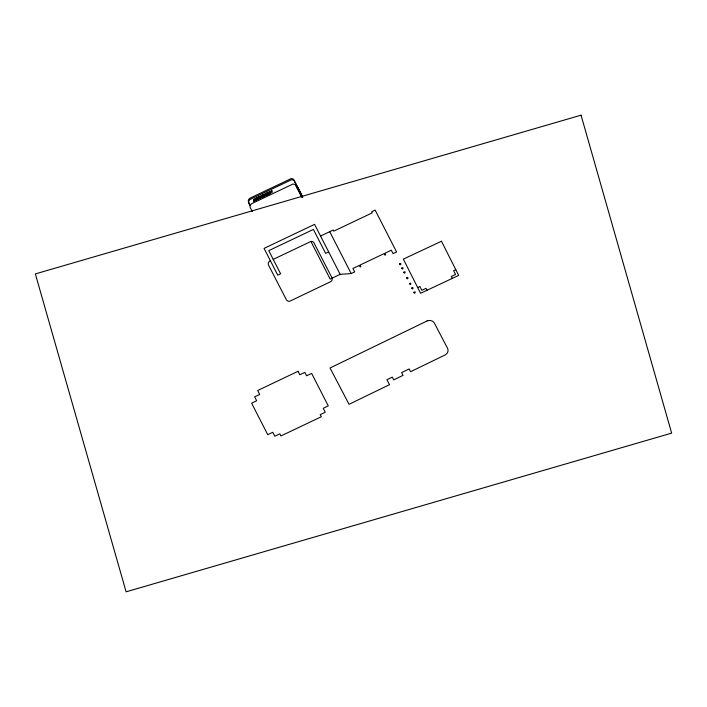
<?xml version="1.0" encoding="UTF-8"?>
<svg xmlns="http://www.w3.org/2000/svg" width="707" height="707" viewBox="0 0 707 707"><rect width="100%" height="100%" fill="white"/><g stroke="black" fill="none" stroke-linecap="round" stroke-linejoin="round"><path stroke-width="1.06" d="M298.743 190.475L299.211 190.819L297.152 187.602L298.557 189.936M300.731 194.513L297.523 187.921L298.699 189.812M260.317 196.97L259.425 197.783L260.565 196.652L258.523 197.297M260.22 197.262L260.636 196.776L258.594 197.421M260.609 197.35L259.08 198.596L260.901 197.209M263.711 196.095C262.562 198.305 260.353 195.141 261.581 197.05C266.274 195.441 260.848 197.138 261.334 197.103M258.568 198.437C257.198 196.573 255.581 199.922 258.276 198.517C254.882 201.009 260.936 197.607 256.888 198.384M256.941 198.473L258.073 197.527L256.597 198.464M263.64 195.963L262.226 196.82L261.528 196.307M260.388 197.103L259.169 197.059L259.522 198.181M257.321 199.268L258.541 198.446M260.591 197.492C259.884 198.42 261.237 197.262 260.096 197.297M261.599 196.44L263.181 195.159L261.192 196.378M263.269 195.035L263.472 195.592L263.331 195.167M257.003 199.604C256.553 199.188 259.831 198.093 256.844 198.773M261.873 195.866L263.216 195.362L261.652 196.122M264.489 195.141C267.29 191.314 274.122 191.791 266.132 195.229C261.687 195.406 269.933 194.77 270.021 192.498M264.551 195.273L268.51 192.666L270.092 192.622M268.439 192.534C262.765 200.249 269.137 189.123 268.899 193.904L265.673 193.859L268.899 193.904M255.952 198.614L256.358 199.816M255.704 200.037L256.491 199.666M254.167 199.462L254.573 200.673M253.875 200.921L253.468 199.71L253.91 201.177L270.41 193.285L269.959 191.853L253.46 199.745L253.937 201.053L254.732 200.496M253.468 199.71L254.432 199.233M253.539 199.842L254.493 199.365M253.937 201.053L254.803 200.629M255.775 200.169L256.561 199.789M255.315 198.826L256.146 198.42M255.386 198.959L256.217 198.552M260.167 196.829L259.169 197.059M254.361 200.072L255.793 199.445M259.354 197.651L260.07 197.226M296.056 184.66L296.498 185.508M296.304 185.959L296.701 186.728M298.372 189.953C296.542 184.757 299.034 192.101 297.806 188.203M297.532 187.982L297.956 189.167M297.85 188.142L297.408 188.08L298.274 189.078M297.815 188.849L297.939 188.309M297.868 188.654L298.062 188.575M298.301 189.458L298.442 189.67M300.572 193.948L298.955 190.316M299.786 191.951L298.814 190.386M299.662 192.339L300.334 193.365M299.741 192.428L299.326 191.235M299.556 191.889L300.166 192.675M300.113 193.356L299.883 192.357M301.102 195.044L302.543 197.253M320.554 236.05L333.244 230.022L333.81 231.127L372.209 212.869L371.643 211.764L375.152 210.094L396.592 251.984L393.083 253.654L391.316 250.19L384.908 253.239L385.713 254.803L384.979 255.156L384.175 253.583L360.049 265.054L360.853 266.627L360.119 266.981L359.315 265.408L352.917 268.448L354.684 271.912L351.176 273.574L340.155 274.334L330.16 279.088L310.903 241.458L273.22 259.372M328.675 251.922L325.644 253.362L313.395 229.439L268.766 250.658L280.626 273.83L277.789 275.182L264.065 248.378L314.58 224.366L340.155 274.334M417.678 287.555L419.905 286.512L421.814 290.294L426.029 288.323L427.01 290.268M455.803 269.676L453.629 270.693L455.538 274.475L451.322 276.455L452.303 278.399M260.388 197.253L260.927 197.28M260.105 196.696L260.423 197.023L260.264 196.573M299.883 192.198L300.775 194.292M299.282 191.111L299.088 190.572M298.009 188.822L297.859 188.548M295.906 184.721L296.348 185.579M296.445 185.888L296.843 186.657L296.215 185.004M302.764 197.023L293.812 179.64A3.111 2.819 -17.6 0 0 290.975 178.677L250.464 197.933A3.526 3.199 -17.6 0 0 248.572 202.255L250.057 205.136M302.631 197.2L294.174 180.789A3.111 2.819 -17.6 0 0 291.337 179.817L250.826 199.082A3.526 3.199 -17.6 0 0 248.935 203.395L249.925 205.322M297.143 187.125L296.763 186.383L297.408 188.08M297.293 187.532L297.656 188.23L297.214 186.94M302.083 196.661L295.88 184.624L296.587 186.48M296.41 185.923L302.057 197.165M301.518 196.705L295.553 185.119A3.111 2.819 -17.6 0 0 292.716 184.156L252.196 203.422A3.526 3.199 -17.6 0 0 250.313 207.734L252.293 211.579M258.188 198.243L258.444 198.826M256.774 198.181L257.03 198.782M329.736 231.684L351.176 273.574M300.502 193.736L300.254 193.241M301.253 194.973L302.083 196.838M301.544 195.662L301.942 196.908M298.548 189.52L299.052 190.925M297.028 186.586L297.426 187.797M265.673 193.859L266.132 195.229M258.842 197.218L259.266 198.464M255.563 198.791L255.943 200.019M270.383 260.724A3.526 3.199 -17.6 0 0 268.492 265.037L286.344 299.68A3.111 2.819 -17.6 0 0 290.003 301.129L329.595 282.19A3.526 3.199 -17.6 0 0 332.14 278.143L313.731 242.421A3.111 2.819 -17.6 0 0 310.903 241.458M399.552 263.852C400.321 266.866 402.195 261.829 399.552 263.852M401.7 268.112C402.469 271.126 404.342 266.097 401.7 268.112M403.785 272.195C404.572 275.2 406.375 270.189 403.785 272.195M406.649 277.878C407.435 280.891 409.238 275.871 406.649 277.878M409.521 283.569C410.299 286.574 412.11 281.563 409.521 283.569M411.73 288.023C412.499 291.037 414.373 285.999 411.73 288.023M413.878 292.283C414.656 295.296 416.52 290.259 413.878 292.283M427.152 320.916L330.036 367.993L349.037 404.298L389.522 384.679L386.932 379.712L392.261 377.131L393.702 379.889L403.061 375.346L401.62 372.598L409.15 368.939L410.599 371.696L444.995 355.02A5.4 4.896 -17.6 0 0 447.566 348.321L434.434 323.223A5.797 5.249 -17.6 0 0 427.152 320.916M255.722 199.321L254.423 200.205L255.722 199.321M271.895 190.766L255.368 198.623L255.819 200.054L272.345 192.198L271.895 190.766M298.027 371.316L257.675 390.503L259.69 394.444L254.644 396.839L256.659 400.781L251.621 403.176L267.741 434.681L272.787 432.286L274.802 436.228L279.848 433.824L280.935 435.945L321.287 416.759L320.2 414.638L325.247 412.243L323.232 408.301L328.278 405.906L311.637 373.393L306.591 375.797L304.832 372.359L299.786 374.754L298.027 371.316M441.468 241.246L403.352 259.124L420.568 293.29L458.684 275.403L441.468 241.246M581.048 115.179L35.35 273.918L126.111 591.821L671.65 433.126L581.048 115.179"/></g></svg>
